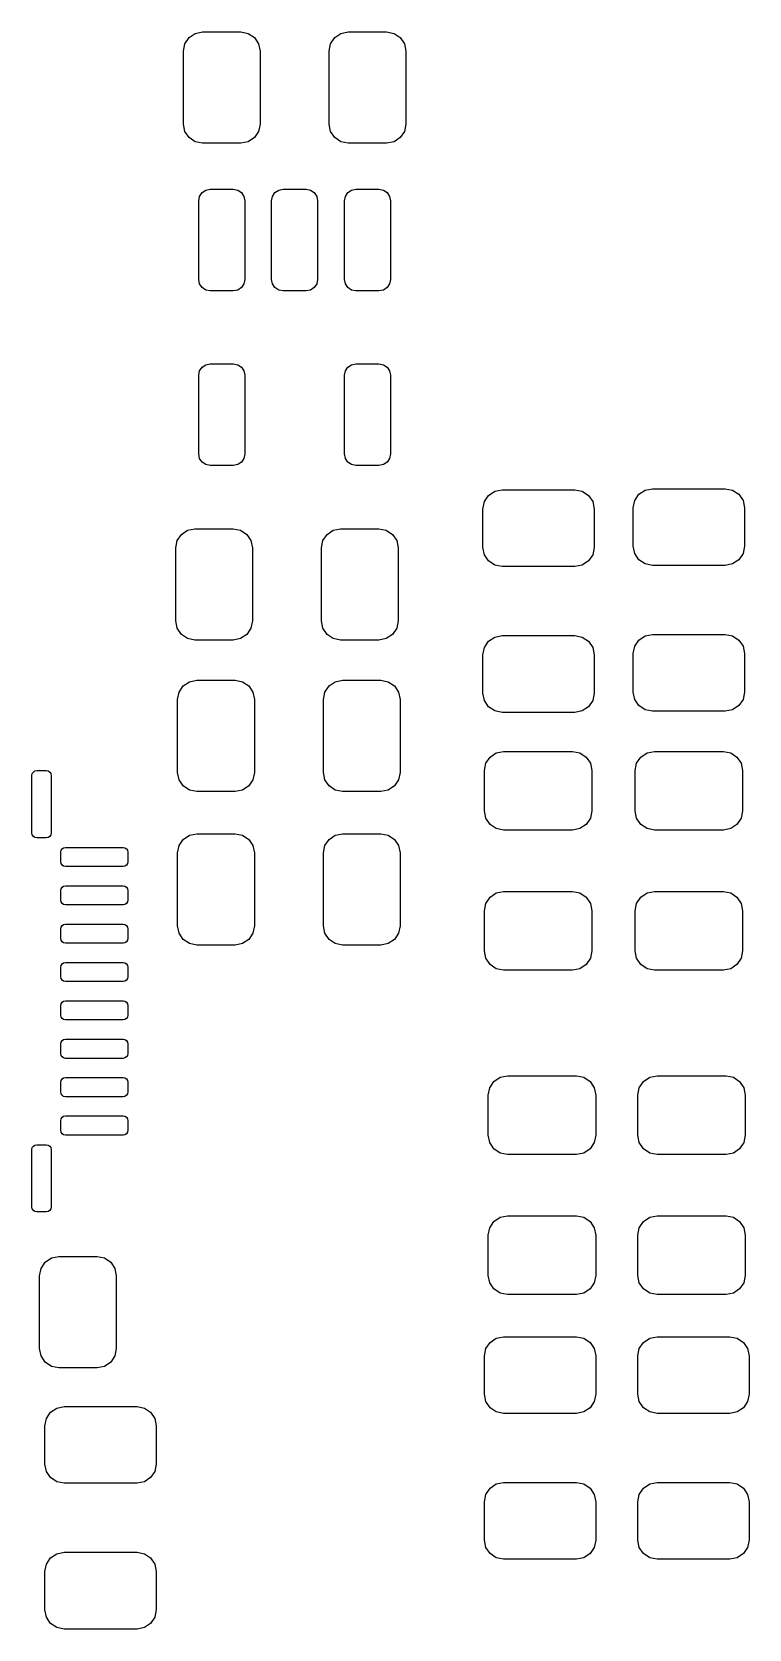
# Model space of a CAD drawing. Header units: millimetres. Extents: x 54.6 to 105.2, y -100.1 to -59.4.
# Drawn here: x 95.88 to 105.22, y -100.09 to -79.27 of the extents above; entities that cross this region are included whole.
import ezdxf

# ---------------------------------------------------------------- set-up
doc = ezdxf.new("R2010")
doc.units = ezdxf.units.MM
doc.layers.add('BLACK', color=250, linetype='CONTINUOUS')

msp = doc.modelspace()

# ---------------------------------------------------------------- linework, layer by layer
at = {"layer": 'BLACK', "linetype": 'CONTINUOUS'}
for p, q in [((97.923223, -79.348223), (98.004329, -79.29403)), ((98.004329, -79.29403), (98.1, -79.275)), ((98.1, -79.275), (98.6, -79.275)), ((98.6, -79.275), (98.695671, -79.29403)), ((98.695671, -79.29403), (98.776777, -79.348223)), ((99.823223, -79.348223), (99.904329, -79.29403)), ((99.904329, -79.29403), (100, -79.275)), ((100, -79.275), (100.5, -79.275)), ((100.5, -79.275), (100.595671, -79.29403)), ((100.595671, -79.29403), (100.676777, -79.348223)), ((97.85, -79.525), (97.86903, -79.429329)), ((97.86903, -79.429329), (97.923223, -79.348223)), ((98.776777, -79.348223), (98.83097, -79.429329)), ((98.83097, -79.429329), (98.85, -79.525)), ((99.75, -79.525), (99.76903, -79.429329)), ((99.76903, -79.429329), (99.823223, -79.348223)), ((100.676777, -79.348223), (100.73097, -79.429329)), ((100.73097, -79.429329), (100.75, -79.525)), ((97.85, -80.475), (97.85, -79.525)), ((98.85, -79.525), (98.85, -80.475)), ((99.75, -80.475), (99.75, -79.525)), ((100.75, -79.525), (100.75, -80.475)), ((97.86903, -80.570671), (97.85, -80.475)), ((98.85, -80.475), (98.83097, -80.570671)), ((99.76903, -80.570671), (99.75, -80.475)), ((100.75, -80.475), (100.73097, -80.570671)), ((97.923223, -80.651777), (97.86903, -80.570671)), ((98.004329, -80.70597), (97.923223, -80.651777)), ((98.1, -80.725), (98.004329, -80.70597)), ((98.6, -80.725), (98.1, -80.725)), ((98.695671, -80.70597), (98.6, -80.725)), ((98.776777, -80.651777), (98.695671, -80.70597)), ((98.83097, -80.570671), (98.776777, -80.651777)), ((99.823223, -80.651777), (99.76903, -80.570671)), ((99.904329, -80.70597), (99.823223, -80.651777)), ((100, -80.725), (99.904329, -80.70597)), ((100.5, -80.725), (100, -80.725)), ((100.595671, -80.70597), (100.5, -80.725)), ((100.676777, -80.651777), (100.595671, -80.70597)), ((100.73097, -80.570671), (100.676777, -80.651777)), ((98.061418, -81.417597), (98.093934, -81.368934)), ((98.093934, -81.368934), (98.142597, -81.336418)), ((98.142597, -81.336418), (98.2, -81.325)), ((98.2, -81.325), (98.5, -81.325)), ((98.5, -81.325), (98.557403, -81.336418)), ((98.557403, -81.336418), (98.606066, -81.368934)), ((98.606066, -81.368934), (98.638582, -81.417597)), ((99.011418, -81.417597), (99.043934, -81.368934)), ((99.043934, -81.368934), (99.092597, -81.336418)), ((99.092597, -81.336418), (99.15, -81.325)), ((99.15, -81.325), (99.45, -81.325)), ((99.45, -81.325), (99.507403, -81.336418)), ((99.507403, -81.336418), (99.556066, -81.368934)), ((99.556066, -81.368934), (99.588582, -81.417597)), ((99.961418, -81.417597), (99.993934, -81.368934)), ((99.993934, -81.368934), (100.042597, -81.336418)), ((100.042597, -81.336418), (100.1, -81.325)), ((100.1, -81.325), (100.4, -81.325)), ((100.4, -81.325), (100.457403, -81.336418)), ((100.457403, -81.336418), (100.506066, -81.368934)), ((100.506066, -81.368934), (100.538582, -81.417597)), ((98.05, -81.475), (98.061418, -81.417597)), ((98.05, -82.5), (98.05, -81.475)), ((98.638582, -81.417597), (98.65, -81.475)), ((98.65, -81.475), (98.65, -82.5)), ((99, -81.475), (99.011418, -81.417597)), ((99, -82.5), (99, -81.475)), ((99.588582, -81.417597), (99.6, -81.475)), ((99.6, -81.475), (99.6, -82.5)), ((99.95, -81.475), (99.961418, -81.417597)), ((99.95, -82.5), (99.95, -81.475)), ((100.538582, -81.417597), (100.55, -81.475)), ((100.55, -81.475), (100.55, -82.5)), ((98.061418, -82.557403), (98.05, -82.5)), ((98.093934, -82.606066), (98.061418, -82.557403)), ((98.142597, -82.638582), (98.093934, -82.606066)), ((98.606066, -82.606066), (98.557403, -82.638582)), ((98.638582, -82.557403), (98.606066, -82.606066)), ((98.65, -82.5), (98.638582, -82.557403)), ((99.011418, -82.557403), (99, -82.5)), ((99.043934, -82.606066), (99.011418, -82.557403)), ((99.092597, -82.638582), (99.043934, -82.606066)), ((99.556066, -82.606066), (99.507403, -82.638582)), ((99.588582, -82.557403), (99.556066, -82.606066)), ((99.6, -82.5), (99.588582, -82.557403)), ((99.961418, -82.557403), (99.95, -82.5)), ((99.993934, -82.606066), (99.961418, -82.557403)), ((100.042597, -82.638582), (99.993934, -82.606066)), ((100.506066, -82.606066), (100.457403, -82.638582)), ((100.538582, -82.557403), (100.506066, -82.606066)), ((100.55, -82.5), (100.538582, -82.557403)), ((98.2, -82.65), (98.142597, -82.638582)), ((98.5, -82.65), (98.2, -82.65)), ((98.557403, -82.638582), (98.5, -82.65)), ((99.15, -82.65), (99.092597, -82.638582)), ((99.45, -82.65), (99.15, -82.65)), ((99.507403, -82.638582), (99.45, -82.65)), ((100.1, -82.65), (100.042597, -82.638582)), ((100.4, -82.65), (100.1, -82.65)), ((100.457403, -82.638582), (100.4, -82.65)), ((98.061418, -83.692597), (98.093934, -83.643934)), ((98.093934, -83.643934), (98.142597, -83.611418)), ((98.142597, -83.611418), (98.2, -83.6)), ((98.2, -83.6), (98.5, -83.6)), ((98.5, -83.6), (98.557403, -83.611418)), ((98.557403, -83.611418), (98.606066, -83.643934)), ((98.606066, -83.643934), (98.638582, -83.692597)), ((99.961418, -83.692597), (99.993934, -83.643934)), ((99.993934, -83.643934), (100.042597, -83.611418)), ((100.042597, -83.611418), (100.1, -83.6)), ((100.1, -83.6), (100.4, -83.6)), ((100.4, -83.6), (100.457403, -83.611418)), ((100.457403, -83.611418), (100.506066, -83.643934)), ((100.506066, -83.643934), (100.538582, -83.692597)), ((98.05, -83.75), (98.061418, -83.692597)), ((98.05, -84.775), (98.05, -83.75)), ((98.638582, -83.692597), (98.65, -83.75)), ((98.65, -83.75), (98.65, -84.775)), ((99.95, -83.75), (99.961418, -83.692597)), ((99.95, -84.775), (99.95, -83.75)), ((100.538582, -83.692597), (100.55, -83.75)), ((100.55, -83.75), (100.55, -84.775)), ((98.061418, -84.832403), (98.05, -84.775)), ((98.093934, -84.881066), (98.061418, -84.832403)), ((98.142597, -84.913582), (98.093934, -84.881066)), ((98.2, -84.925), (98.142597, -84.913582)), ((98.5, -84.925), (98.2, -84.925)), ((98.557403, -84.913582), (98.5, -84.925)), ((98.606066, -84.881066), (98.557403, -84.913582)), ((98.638582, -84.832403), (98.606066, -84.881066)), ((98.65, -84.775), (98.638582, -84.832403)), ((99.961418, -84.832403), (99.95, -84.775)), ((99.993934, -84.881066), (99.961418, -84.832403)), ((100.042597, -84.913582), (99.993934, -84.881066)), ((100.1, -84.925), (100.042597, -84.913582)), ((100.4, -84.925), (100.1, -84.925)), ((100.457403, -84.913582), (100.4, -84.925)), ((100.506066, -84.881066), (100.457403, -84.913582)), ((100.538582, -84.832403), (100.506066, -84.881066)), ((100.55, -84.775), (100.538582, -84.832403)), ((101.77403, -85.396829), (101.828223, -85.315723)), ((101.828223, -85.315723), (101.909329, -85.26153)), ((101.909329, -85.26153), (102.005, -85.2425)), ((102.005, -85.2425), (102.955, -85.2425)), ((102.955, -85.2425), (103.050671, -85.26153)), ((103.050671, -85.26153), (103.131777, -85.315723)), ((103.131777, -85.315723), (103.18597, -85.396829)), ((103.73403, -85.381829), (103.788223, -85.300723)), ((103.788223, -85.300723), (103.869329, -85.24653)), ((103.869329, -85.24653), (103.965, -85.2275)), ((103.965, -85.2275), (104.915, -85.2275)), ((104.915, -85.2275), (105.010671, -85.24653)), ((105.010671, -85.24653), (105.091777, -85.300723)), ((105.091777, -85.300723), (105.14597, -85.381829)), ((101.755, -85.4925), (101.77403, -85.396829)), ((101.755, -85.9925), (101.755, -85.4925)), ((103.18597, -85.396829), (103.205, -85.4925)), ((103.205, -85.4925), (103.205, -85.9925)), ((103.715, -85.4775), (103.73403, -85.381829)), ((103.715, -85.9775), (103.715, -85.4775)), ((105.14597, -85.381829), (105.165, -85.4775)), ((105.165, -85.4775), (105.165, -85.9775)), ((97.904329, -85.76903), (98, -85.75)), ((98, -85.75), (98.5, -85.75)), ((98.5, -85.75), (98.595671, -85.76903)), ((99.804329, -85.76903), (99.9, -85.75)), ((99.9, -85.75), (100.4, -85.75)), ((100.4, -85.75), (100.495671, -85.76903)), ((97.75, -86), (97.76903, -85.904329)), ((97.76903, -85.904329), (97.823223, -85.823223)), ((97.823223, -85.823223), (97.904329, -85.76903)), ((98.595671, -85.76903), (98.676777, -85.823223)), ((98.676777, -85.823223), (98.73097, -85.904329)), ((98.73097, -85.904329), (98.75, -86)), ((99.65, -86), (99.66903, -85.904329)), ((99.66903, -85.904329), (99.723223, -85.823223)), ((99.723223, -85.823223), (99.804329, -85.76903)), ((100.495671, -85.76903), (100.576777, -85.823223)), ((100.576777, -85.823223), (100.63097, -85.904329)), ((100.63097, -85.904329), (100.65, -86)), ((97.75, -86.95), (97.75, -86)), ((98.75, -86), (98.75, -86.95)), ((99.65, -86.95), (99.65, -86)), ((100.65, -86), (100.65, -86.95)), ((101.77403, -86.088171), (101.755, -85.9925)), ((101.828223, -86.169277), (101.77403, -86.088171)), ((101.909329, -86.22347), (101.828223, -86.169277)), ((103.131777, -86.169277), (103.050671, -86.22347)), ((103.18597, -86.088171), (103.131777, -86.169277)), ((103.205, -85.9925), (103.18597, -86.088171)), ((103.73403, -86.073171), (103.715, -85.9775)), ((103.788223, -86.154277), (103.73403, -86.073171)), ((103.869329, -86.20847), (103.788223, -86.154277)), ((105.091777, -86.154277), (105.010671, -86.20847)), ((105.14597, -86.073171), (105.091777, -86.154277)), ((105.165, -85.9775), (105.14597, -86.073171)), ((102.005, -86.2425), (101.909329, -86.22347)), ((102.955, -86.2425), (102.005, -86.2425)), ((103.050671, -86.22347), (102.955, -86.2425)), ((103.965, -86.2275), (103.869329, -86.20847)), ((104.915, -86.2275), (103.965, -86.2275)), ((105.010671, -86.20847), (104.915, -86.2275)), ((97.76903, -87.045671), (97.75, -86.95)), ((98.75, -86.95), (98.73097, -87.045671)), ((99.66903, -87.045671), (99.65, -86.95)), ((100.65, -86.95), (100.63097, -87.045671)), ((97.823223, -87.126777), (97.76903, -87.045671)), ((97.904329, -87.18097), (97.823223, -87.126777)), ((98, -87.2), (97.904329, -87.18097)), ((98.5, -87.2), (98, -87.2)), ((98.595671, -87.18097), (98.5, -87.2)), ((98.676777, -87.126777), (98.595671, -87.18097)), ((98.73097, -87.045671), (98.676777, -87.126777)), ((99.723223, -87.126777), (99.66903, -87.045671)), ((99.804329, -87.18097), (99.723223, -87.126777)), ((99.9, -87.2), (99.804329, -87.18097)), ((100.4, -87.2), (99.9, -87.2)), ((100.495671, -87.18097), (100.4, -87.2)), ((100.576777, -87.126777), (100.495671, -87.18097)), ((100.63097, -87.045671), (100.576777, -87.126777)), ((101.828223, -87.215723), (101.909329, -87.16153)), ((101.909329, -87.16153), (102.005, -87.1425)), ((102.005, -87.1425), (102.955, -87.1425)), ((102.955, -87.1425), (103.050671, -87.16153)), ((103.050671, -87.16153), (103.131777, -87.215723)), ((103.73403, -87.281829), (103.788223, -87.200723)), ((103.788223, -87.200723), (103.869329, -87.14653)), ((103.869329, -87.14653), (103.965, -87.1275)), ((103.965, -87.1275), (104.915, -87.1275)), ((104.915, -87.1275), (105.010671, -87.14653)), ((105.010671, -87.14653), (105.091777, -87.200723)), ((105.091777, -87.200723), (105.14597, -87.281829)), ((101.755, -87.3925), (101.77403, -87.296829)), ((101.755, -87.8925), (101.755, -87.3925)), ((101.77403, -87.296829), (101.828223, -87.215723)), ((103.131777, -87.215723), (103.18597, -87.296829)), ((103.18597, -87.296829), (103.205, -87.3925)), ((103.205, -87.3925), (103.205, -87.8925)), ((103.715, -87.3775), (103.73403, -87.281829)), ((103.715, -87.8775), (103.715, -87.3775)), ((105.14597, -87.281829), (105.165, -87.3775)), ((105.165, -87.3775), (105.165, -87.8775)), ((97.79403, -87.879329), (97.848223, -87.798223)), ((97.848223, -87.798223), (97.929329, -87.74403)), ((97.929329, -87.74403), (98.025, -87.725)), ((98.025, -87.725), (98.525, -87.725)), ((98.525, -87.725), (98.620671, -87.74403)), ((98.620671, -87.74403), (98.701777, -87.798223)), ((98.701777, -87.798223), (98.75597, -87.879329)), ((99.69403, -87.879329), (99.748223, -87.798223)), ((99.748223, -87.798223), (99.829329, -87.74403)), ((99.829329, -87.74403), (99.925, -87.725)), ((99.925, -87.725), (100.425, -87.725)), ((100.425, -87.725), (100.520671, -87.74403)), ((100.520671, -87.74403), (100.601777, -87.798223)), ((100.601777, -87.798223), (100.65597, -87.879329)), ((97.775, -87.975), (97.79403, -87.879329)), ((97.775, -88.925), (97.775, -87.975)), ((98.75597, -87.879329), (98.775, -87.975)), ((98.775, -87.975), (98.775, -88.925)), ((99.675, -87.975), (99.69403, -87.879329)), ((99.675, -88.925), (99.675, -87.975)), ((100.65597, -87.879329), (100.675, -87.975)), ((100.675, -87.975), (100.675, -88.925)), ((101.77403, -87.988171), (101.755, -87.8925)), ((101.828223, -88.069277), (101.77403, -87.988171)), ((103.18597, -87.988171), (103.131777, -88.069277)), ((103.205, -87.8925), (103.18597, -87.988171)), ((103.73403, -87.973171), (103.715, -87.8775)), ((103.788223, -88.054277), (103.73403, -87.973171)), ((105.14597, -87.973171), (105.091777, -88.054277)), ((105.165, -87.8775), (105.14597, -87.973171)), ((101.909329, -88.12347), (101.828223, -88.069277)), ((102.005, -88.1425), (101.909329, -88.12347)), ((102.955, -88.1425), (102.005, -88.1425)), ((103.050671, -88.12347), (102.955, -88.1425)), ((103.131777, -88.069277), (103.050671, -88.12347)), ((103.869329, -88.10847), (103.788223, -88.054277)), ((103.965, -88.1275), (103.869329, -88.10847)), ((104.915, -88.1275), (103.965, -88.1275)), ((105.010671, -88.10847), (104.915, -88.1275)), ((105.091777, -88.054277), (105.010671, -88.10847)), ((101.848223, -88.725723), (101.929329, -88.67153)), ((101.929329, -88.67153), (102.025, -88.6525)), ((102.025, -88.6525), (102.925, -88.6525)), ((102.925, -88.6525), (103.020671, -88.67153)), ((103.020671, -88.67153), (103.101777, -88.725723)), ((103.813223, -88.725723), (103.894329, -88.67153)), ((103.894329, -88.67153), (103.99, -88.6525)), ((103.99, -88.6525), (104.89, -88.6525)), ((104.89, -88.6525), (104.985671, -88.67153)), ((104.985671, -88.67153), (105.066777, -88.725723)), ((101.775, -88.9025), (101.79403, -88.806829)), ((101.79403, -88.806829), (101.848223, -88.725723)), ((103.101777, -88.725723), (103.15597, -88.806829)), ((103.15597, -88.806829), (103.175, -88.9025)), ((103.74, -88.9025), (103.75903, -88.806829)), ((103.75903, -88.806829), (103.813223, -88.725723)), ((105.066777, -88.725723), (105.12097, -88.806829)), ((105.12097, -88.806829), (105.14, -88.9025)), ((95.875, -88.9645), (95.879758, -88.940582)), ((95.875, -89.7145), (95.875, -88.9645)), ((95.879758, -88.940582), (95.893306, -88.920306)), ((95.893306, -88.920306), (95.913582, -88.906758)), ((95.913582, -88.906758), (95.9375, -88.902)), ((95.9375, -88.902), (96.0625, -88.902)), ((96.0625, -88.902), (96.086418, -88.906758)), ((96.086418, -88.906758), (96.106694, -88.920306)), ((96.106694, -88.920306), (96.120242, -88.940582)), ((96.120242, -88.940582), (96.125, -88.9645)), ((96.125, -88.9645), (96.125, -89.7145)), ((97.79403, -89.020671), (97.775, -88.925)), ((97.848223, -89.101777), (97.79403, -89.020671)), ((98.75597, -89.020671), (98.701777, -89.101777)), ((98.775, -88.925), (98.75597, -89.020671)), ((99.69403, -89.020671), (99.675, -88.925)), ((99.748223, -89.101777), (99.69403, -89.020671)), ((100.65597, -89.020671), (100.601777, -89.101777)), ((100.675, -88.925), (100.65597, -89.020671)), ((101.775, -89.4275), (101.775, -88.9025)), ((103.175, -88.9025), (103.175, -89.4275)), ((103.74, -89.4275), (103.74, -88.9025)), ((105.14, -88.9025), (105.14, -89.4275)), ((97.929329, -89.15597), (97.848223, -89.101777)), ((98.025, -89.175), (97.929329, -89.15597)), ((98.525, -89.175), (98.025, -89.175)), ((98.620671, -89.15597), (98.525, -89.175)), ((98.701777, -89.101777), (98.620671, -89.15597)), ((99.829329, -89.15597), (99.748223, -89.101777)), ((99.925, -89.175), (99.829329, -89.15597)), ((100.425, -89.175), (99.925, -89.175)), ((100.520671, -89.15597), (100.425, -89.175)), ((100.601777, -89.101777), (100.520671, -89.15597)), ((101.79403, -89.523171), (101.775, -89.4275)), ((103.175, -89.4275), (103.15597, -89.523171)), ((103.75903, -89.523171), (103.74, -89.4275)), ((105.14, -89.4275), (105.12097, -89.523171)), ((101.848223, -89.604277), (101.79403, -89.523171)), ((101.929329, -89.65847), (101.848223, -89.604277)), ((102.025, -89.6775), (101.929329, -89.65847)), ((102.925, -89.6775), (102.025, -89.6775)), ((103.020671, -89.65847), (102.925, -89.6775)), ((103.101777, -89.604277), (103.020671, -89.65847)), ((103.15597, -89.523171), (103.101777, -89.604277)), ((103.813223, -89.604277), (103.75903, -89.523171)), ((103.894329, -89.65847), (103.813223, -89.604277)), ((103.99, -89.6775), (103.894329, -89.65847)), ((104.89, -89.6775), (103.99, -89.6775)), ((104.985671, -89.65847), (104.89, -89.6775)), ((105.066777, -89.604277), (104.985671, -89.65847)), ((105.12097, -89.523171), (105.066777, -89.604277)), ((95.879758, -89.738418), (95.875, -89.7145)), ((95.893306, -89.758694), (95.879758, -89.738418)), ((95.913582, -89.772242), (95.893306, -89.758694)), ((95.9375, -89.777), (95.913582, -89.772242)), ((96.0625, -89.777), (95.9375, -89.777)), ((96.086418, -89.772242), (96.0625, -89.777)), ((96.106694, -89.758694), (96.086418, -89.772242)), ((96.120242, -89.738418), (96.106694, -89.758694)), ((96.125, -89.7145), (96.120242, -89.738418)), ((96.254758, -89.940582), (96.268306, -89.920306)), ((96.268306, -89.920306), (96.288582, -89.906758)), ((96.288582, -89.906758), (96.3125, -89.902)), ((96.3125, -89.902), (97.0625, -89.902)), ((97.0625, -89.902), (97.086418, -89.906758)), ((97.086418, -89.906758), (97.106694, -89.920306)), ((97.106694, -89.920306), (97.120242, -89.940582)), ((97.775, -89.975), (97.79403, -89.879329)), ((97.79403, -89.879329), (97.848223, -89.798223)), ((97.848223, -89.798223), (97.929329, -89.74403)), ((97.929329, -89.74403), (98.025, -89.725)), ((98.025, -89.725), (98.525, -89.725)), ((98.525, -89.725), (98.620671, -89.74403)), ((98.620671, -89.74403), (98.701777, -89.798223)), ((98.701777, -89.798223), (98.75597, -89.879329)), ((98.75597, -89.879329), (98.775, -89.975)), ((99.675, -89.975), (99.69403, -89.879329)), ((99.69403, -89.879329), (99.748223, -89.798223)), ((99.748223, -89.798223), (99.829329, -89.74403)), ((99.829329, -89.74403), (99.925, -89.725)), ((99.925, -89.725), (100.425, -89.725)), ((100.425, -89.725), (100.520671, -89.74403)), ((100.520671, -89.74403), (100.601777, -89.798223)), ((100.601777, -89.798223), (100.65597, -89.879329)), ((100.65597, -89.879329), (100.675, -89.975)), ((96.25, -89.9645), (96.254758, -89.940582)), ((96.25, -90.0895), (96.25, -89.9645)), ((96.254758, -90.113418), (96.25, -90.0895)), ((96.268306, -90.133694), (96.254758, -90.113418)), ((97.120242, -90.113418), (97.106694, -90.133694)), ((97.120242, -89.940582), (97.125, -89.9645)), ((97.125, -90.0895), (97.120242, -90.113418)), ((97.125, -89.9645), (97.125, -90.0895)), ((97.775, -90.925), (97.775, -89.975)), ((98.775, -89.975), (98.775, -90.925)), ((99.675, -90.925), (99.675, -89.975)), ((100.675, -89.975), (100.675, -90.925)), ((96.288582, -90.147242), (96.268306, -90.133694)), ((96.3125, -90.152), (96.288582, -90.147242)), ((97.0625, -90.152), (96.3125, -90.152)), ((97.086418, -90.147242), (97.0625, -90.152)), ((97.106694, -90.133694), (97.086418, -90.147242)), ((96.25, -90.4645), (96.254758, -90.440582)), ((96.25, -90.5895), (96.25, -90.4645)), ((96.254758, -90.440582), (96.268306, -90.420306)), ((96.268306, -90.420306), (96.288582, -90.406758)), ((96.288582, -90.406758), (96.3125, -90.402)), ((96.3125, -90.402), (97.0625, -90.402)), ((97.0625, -90.402), (97.086418, -90.406758)), ((97.086418, -90.406758), (97.106694, -90.420306)), ((97.106694, -90.420306), (97.120242, -90.440582)), ((97.120242, -90.440582), (97.125, -90.4645)), ((97.125, -90.4645), (97.125, -90.5895)), ((101.848223, -90.550723), (101.929329, -90.49653)), ((101.929329, -90.49653), (102.025, -90.4775)), ((102.025, -90.4775), (102.925, -90.4775)), ((102.925, -90.4775), (103.020671, -90.49653)), ((103.020671, -90.49653), (103.101777, -90.550723)), ((103.813223, -90.550723), (103.894329, -90.49653)), ((103.894329, -90.49653), (103.99, -90.4775)), ((103.99, -90.4775), (104.89, -90.4775)), ((104.89, -90.4775), (104.985671, -90.49653)), ((104.985671, -90.49653), (105.066777, -90.550723)), ((96.254758, -90.613418), (96.25, -90.5895)), ((96.268306, -90.633694), (96.254758, -90.613418)), ((96.288582, -90.647242), (96.268306, -90.633694)), ((96.3125, -90.652), (96.288582, -90.647242)), ((97.0625, -90.652), (96.3125, -90.652)), ((97.086418, -90.647242), (97.0625, -90.652)), ((97.106694, -90.633694), (97.086418, -90.647242)), ((97.120242, -90.613418), (97.106694, -90.633694)), ((97.125, -90.5895), (97.120242, -90.613418)), ((101.775, -90.7275), (101.79403, -90.631829)), ((101.775, -91.2525), (101.775, -90.7275)), ((101.79403, -90.631829), (101.848223, -90.550723)), ((103.101777, -90.550723), (103.15597, -90.631829)), ((103.15597, -90.631829), (103.175, -90.7275)), ((103.175, -90.7275), (103.175, -91.2525)), ((103.74, -90.7275), (103.75903, -90.631829)), ((103.74, -91.2525), (103.74, -90.7275)), ((103.75903, -90.631829), (103.813223, -90.550723)), ((105.066777, -90.550723), (105.12097, -90.631829)), ((105.12097, -90.631829), (105.14, -90.7275)), ((105.14, -90.7275), (105.14, -91.2525)), ((96.25, -90.9645), (96.254758, -90.940582)), ((96.254758, -90.940582), (96.268306, -90.920306)), ((96.268306, -90.920306), (96.288582, -90.906758)), ((96.288582, -90.906758), (96.3125, -90.902)), ((96.3125, -90.902), (97.0625, -90.902)), ((97.0625, -90.902), (97.086418, -90.906758)), ((97.086418, -90.906758), (97.106694, -90.920306)), ((97.106694, -90.920306), (97.120242, -90.940582)), ((97.120242, -90.940582), (97.125, -90.9645)), ((97.79403, -91.020671), (97.775, -90.925)), ((98.775, -90.925), (98.75597, -91.020671)), ((99.69403, -91.020671), (99.675, -90.925)), ((100.675, -90.925), (100.65597, -91.020671)), ((96.25, -91.0895), (96.25, -90.9645)), ((96.254758, -91.113418), (96.25, -91.0895)), ((96.268306, -91.133694), (96.254758, -91.113418)), ((96.288582, -91.147242), (96.268306, -91.133694)), ((96.3125, -91.152), (96.288582, -91.147242)), ((97.0625, -91.152), (96.3125, -91.152)), ((97.086418, -91.147242), (97.0625, -91.152)), ((97.106694, -91.133694), (97.086418, -91.147242)), ((97.120242, -91.113418), (97.106694, -91.133694)), ((97.125, -91.0895), (97.120242, -91.113418)), ((97.125, -90.9645), (97.125, -91.0895)), ((97.848223, -91.101777), (97.79403, -91.020671)), ((97.929329, -91.15597), (97.848223, -91.101777)), ((98.025, -91.175), (97.929329, -91.15597)), ((98.620671, -91.15597), (98.525, -91.175)), ((98.701777, -91.101777), (98.620671, -91.15597)), ((98.75597, -91.020671), (98.701777, -91.101777)), ((99.748223, -91.101777), (99.69403, -91.020671)), ((99.829329, -91.15597), (99.748223, -91.101777)), ((99.925, -91.175), (99.829329, -91.15597)), ((100.520671, -91.15597), (100.425, -91.175)), ((100.601777, -91.101777), (100.520671, -91.15597)), ((100.65597, -91.020671), (100.601777, -91.101777)), ((98.525, -91.175), (98.025, -91.175)), ((100.425, -91.175), (99.925, -91.175)), ((101.79403, -91.348171), (101.775, -91.2525)), ((101.848223, -91.429277), (101.79403, -91.348171)), ((103.15597, -91.348171), (103.101777, -91.429277)), ((103.175, -91.2525), (103.15597, -91.348171)), ((103.75903, -91.348171), (103.74, -91.2525)), ((103.813223, -91.429277), (103.75903, -91.348171)), ((105.12097, -91.348171), (105.066777, -91.429277)), ((105.14, -91.2525), (105.12097, -91.348171)), ((96.25, -91.4645), (96.254758, -91.440582)), ((96.25, -91.5895), (96.25, -91.4645)), ((96.254758, -91.440582), (96.268306, -91.420306)), ((96.268306, -91.420306), (96.288582, -91.406758)), ((96.288582, -91.406758), (96.3125, -91.402)), ((96.3125, -91.402), (97.0625, -91.402)), ((97.0625, -91.402), (97.086418, -91.406758)), ((97.086418, -91.406758), (97.106694, -91.420306)), ((97.106694, -91.420306), (97.120242, -91.440582)), ((97.120242, -91.440582), (97.125, -91.4645)), ((97.125, -91.4645), (97.125, -91.5895)), ((101.929329, -91.48347), (101.848223, -91.429277)), ((102.025, -91.5025), (101.929329, -91.48347)), ((102.925, -91.5025), (102.025, -91.5025)), ((103.020671, -91.48347), (102.925, -91.5025)), ((103.101777, -91.429277), (103.020671, -91.48347)), ((103.894329, -91.48347), (103.813223, -91.429277)), ((103.99, -91.5025), (103.894329, -91.48347)), ((104.89, -91.5025), (103.99, -91.5025)), ((104.985671, -91.48347), (104.89, -91.5025)), ((105.066777, -91.429277), (104.985671, -91.48347)), ((96.254758, -91.613418), (96.25, -91.5895)), ((96.268306, -91.633694), (96.254758, -91.613418)), ((96.288582, -91.647242), (96.268306, -91.633694)), ((96.3125, -91.652), (96.288582, -91.647242)), ((97.0625, -91.652), (96.3125, -91.652)), ((97.086418, -91.647242), (97.0625, -91.652)), ((97.106694, -91.633694), (97.086418, -91.647242)), ((97.120242, -91.613418), (97.106694, -91.633694)), ((97.125, -91.5895), (97.120242, -91.613418)), ((96.25, -91.9645), (96.254758, -91.940582)), ((96.25, -92.0895), (96.25, -91.9645)), ((96.254758, -91.940582), (96.268306, -91.920306)), ((96.268306, -91.920306), (96.288582, -91.906758)), ((96.288582, -91.906758), (96.3125, -91.902)), ((96.3125, -91.902), (97.0625, -91.902)), ((97.0625, -91.902), (97.086418, -91.906758)), ((97.086418, -91.906758), (97.106694, -91.920306)), ((97.106694, -91.920306), (97.120242, -91.940582)), ((97.120242, -91.940582), (97.125, -91.9645)), ((97.125, -91.9645), (97.125, -92.0895)), ((96.254758, -92.113418), (96.25, -92.0895)), ((96.268306, -92.133694), (96.254758, -92.113418)), ((96.288582, -92.147242), (96.268306, -92.133694)), ((96.3125, -92.152), (96.288582, -92.147242)), ((97.0625, -92.152), (96.3125, -92.152)), ((97.086418, -92.147242), (97.0625, -92.152)), ((97.106694, -92.133694), (97.086418, -92.147242)), ((97.120242, -92.113418), (97.106694, -92.133694)), ((97.125, -92.0895), (97.120242, -92.113418)), ((96.268306, -92.420306), (96.288582, -92.406758)), ((96.288582, -92.406758), (96.3125, -92.402)), ((96.3125, -92.402), (97.0625, -92.402)), ((97.0625, -92.402), (97.086418, -92.406758)), ((97.086418, -92.406758), (97.106694, -92.420306)), ((96.25, -92.4645), (96.254758, -92.440582)), ((96.25, -92.5895), (96.25, -92.4645)), ((96.254758, -92.613418), (96.25, -92.5895)), ((96.254758, -92.440582), (96.268306, -92.420306)), ((96.268306, -92.633694), (96.254758, -92.613418)), ((97.106694, -92.420306), (97.120242, -92.440582)), ((97.120242, -92.613418), (97.106694, -92.633694)), ((97.120242, -92.440582), (97.125, -92.4645)), ((97.125, -92.5895), (97.120242, -92.613418)), ((97.125, -92.4645), (97.125, -92.5895)), ((96.288582, -92.647242), (96.268306, -92.633694)), ((96.3125, -92.652), (96.288582, -92.647242)), ((97.0625, -92.652), (96.3125, -92.652)), ((97.086418, -92.647242), (97.0625, -92.652)), ((97.106694, -92.633694), (97.086418, -92.647242)), ((96.25, -92.9645), (96.254758, -92.940582)), ((96.25, -93.0895), (96.25, -92.9645)), ((96.254758, -92.940582), (96.268306, -92.920306)), ((96.268306, -92.920306), (96.288582, -92.906758)), ((96.288582, -92.906758), (96.3125, -92.902)), ((96.3125, -92.902), (97.0625, -92.902)), ((97.0625, -92.902), (97.086418, -92.906758)), ((97.086418, -92.906758), (97.106694, -92.920306)), ((97.106694, -92.920306), (97.120242, -92.940582)), ((97.120242, -92.940582), (97.125, -92.9645)), ((97.125, -92.9645), (97.125, -93.0895)), ((101.825, -93.13), (101.84403, -93.034329)), ((101.84403, -93.034329), (101.898223, -92.953223)), ((101.898223, -92.953223), (101.979329, -92.89903)), ((101.979329, -92.89903), (102.075, -92.88)), ((102.075, -92.88), (102.975, -92.88)), ((102.975, -92.88), (103.070671, -92.89903)), ((103.070671, -92.89903), (103.151777, -92.953223)), ((103.151777, -92.953223), (103.20597, -93.034329)), ((103.20597, -93.034329), (103.225, -93.13)), ((103.775, -93.13), (103.79403, -93.034329)), ((103.79403, -93.034329), (103.848223, -92.953223)), ((103.848223, -92.953223), (103.929329, -92.89903)), ((103.929329, -92.89903), (104.025, -92.88)), ((104.025, -92.88), (104.925, -92.88)), ((104.925, -92.88), (105.020671, -92.89903)), ((105.020671, -92.89903), (105.101777, -92.953223)), ((105.101777, -92.953223), (105.15597, -93.034329)), ((105.15597, -93.034329), (105.175, -93.13)), ((96.254758, -93.113418), (96.25, -93.0895)), ((96.268306, -93.133694), (96.254758, -93.113418)), ((96.288582, -93.147242), (96.268306, -93.133694)), ((96.3125, -93.152), (96.288582, -93.147242)), ((97.0625, -93.152), (96.3125, -93.152)), ((97.086418, -93.147242), (97.0625, -93.152)), ((97.106694, -93.133694), (97.086418, -93.147242)), ((97.120242, -93.113418), (97.106694, -93.133694)), ((97.125, -93.0895), (97.120242, -93.113418)), ((101.825, -93.655), (101.825, -93.13)), ((103.225, -93.13), (103.225, -93.655)), ((103.775, -93.655), (103.775, -93.13)), ((105.175, -93.13), (105.175, -93.655)), ((96.25, -93.4645), (96.254758, -93.440582)), ((96.254758, -93.440582), (96.268306, -93.420306)), ((96.268306, -93.420306), (96.288582, -93.406758)), ((96.288582, -93.406758), (96.3125, -93.402)), ((96.3125, -93.402), (97.0625, -93.402)), ((97.0625, -93.402), (97.086418, -93.406758)), ((97.086418, -93.406758), (97.106694, -93.420306)), ((97.106694, -93.420306), (97.120242, -93.440582)), ((97.120242, -93.440582), (97.125, -93.4645)), ((96.25, -93.5895), (96.25, -93.4645)), ((96.254758, -93.613418), (96.25, -93.5895)), ((96.268306, -93.633694), (96.254758, -93.613418)), ((96.288582, -93.647242), (96.268306, -93.633694)), ((96.3125, -93.652), (96.288582, -93.647242)), ((97.0625, -93.652), (96.3125, -93.652)), ((97.086418, -93.647242), (97.0625, -93.652)), ((97.106694, -93.633694), (97.086418, -93.647242)), ((97.120242, -93.613418), (97.106694, -93.633694)), ((97.125, -93.5895), (97.120242, -93.613418)), ((97.125, -93.4645), (97.125, -93.5895)), ((101.84403, -93.750671), (101.825, -93.655)), ((103.225, -93.655), (103.20597, -93.750671)), ((103.79403, -93.750671), (103.775, -93.655)), ((105.175, -93.655), (105.15597, -93.750671)), ((95.875, -93.8395), (95.879758, -93.815582)), ((95.875, -94.5895), (95.875, -93.8395)), ((95.879758, -93.815582), (95.893306, -93.795306)), ((95.893306, -93.795306), (95.913582, -93.781758)), ((95.913582, -93.781758), (95.9375, -93.777)), ((95.9375, -93.777), (96.0625, -93.777)), ((96.0625, -93.777), (96.086418, -93.781758)), ((96.086418, -93.781758), (96.106694, -93.795306)), ((96.106694, -93.795306), (96.120242, -93.815582)), ((96.120242, -93.815582), (96.125, -93.8395)), ((96.125, -93.8395), (96.125, -94.5895)), ((101.898223, -93.831777), (101.84403, -93.750671)), ((101.979329, -93.88597), (101.898223, -93.831777)), ((103.151777, -93.831777), (103.070671, -93.88597)), ((103.20597, -93.750671), (103.151777, -93.831777)), ((103.848223, -93.831777), (103.79403, -93.750671)), ((103.929329, -93.88597), (103.848223, -93.831777)), ((105.101777, -93.831777), (105.020671, -93.88597)), ((105.15597, -93.750671), (105.101777, -93.831777)), ((102.075, -93.905), (101.979329, -93.88597)), ((102.975, -93.905), (102.075, -93.905)), ((103.070671, -93.88597), (102.975, -93.905)), ((104.025, -93.905), (103.929329, -93.88597)), ((104.925, -93.905), (104.025, -93.905)), ((105.020671, -93.88597), (104.925, -93.905)), ((95.879758, -94.613418), (95.875, -94.5895)), ((95.893306, -94.633694), (95.879758, -94.613418)), ((95.913582, -94.647242), (95.893306, -94.633694)), ((95.9375, -94.652), (95.913582, -94.647242)), ((96.0625, -94.652), (95.9375, -94.652)), ((96.086418, -94.647242), (96.0625, -94.652)), ((96.106694, -94.633694), (96.086418, -94.647242)), ((96.120242, -94.613418), (96.106694, -94.633694)), ((96.125, -94.5895), (96.120242, -94.613418)), ((101.979329, -94.72403), (102.075, -94.705)), ((102.075, -94.705), (102.975, -94.705)), ((102.975, -94.705), (103.070671, -94.72403)), ((103.929329, -94.72403), (104.025, -94.705)), ((104.025, -94.705), (104.925, -94.705)), ((104.925, -94.705), (105.020671, -94.72403)), ((101.825, -94.955), (101.84403, -94.859329)), ((101.84403, -94.859329), (101.898223, -94.778223)), ((101.898223, -94.778223), (101.979329, -94.72403)), ((103.070671, -94.72403), (103.151777, -94.778223)), ((103.151777, -94.778223), (103.20597, -94.859329)), ((103.20597, -94.859329), (103.225, -94.955)), ((103.775, -94.955), (103.79403, -94.859329)), ((103.79403, -94.859329), (103.848223, -94.778223)), ((103.848223, -94.778223), (103.929329, -94.72403)), ((105.020671, -94.72403), (105.101777, -94.778223)), ((105.101777, -94.778223), (105.15597, -94.859329)), ((105.15597, -94.859329), (105.175, -94.955)), ((101.825, -95.48), (101.825, -94.955)), ((103.225, -94.955), (103.225, -95.48)), ((103.775, -95.48), (103.775, -94.955)), ((105.175, -94.955), (105.175, -95.48)), ((95.99403, -95.389329), (96.048223, -95.308223)), ((96.048223, -95.308223), (96.129329, -95.25403)), ((96.129329, -95.25403), (96.225, -95.235)), ((96.225, -95.235), (96.725, -95.235)), ((96.725, -95.235), (96.820671, -95.25403)), ((96.820671, -95.25403), (96.901777, -95.308223)), ((96.901777, -95.308223), (96.95597, -95.389329)), ((95.975, -95.485), (95.99403, -95.389329)), ((95.975, -96.435), (95.975, -95.485)), ((96.95597, -95.389329), (96.975, -95.485)), ((96.975, -95.485), (96.975, -96.435)), ((101.84403, -95.575671), (101.825, -95.48)), ((103.225, -95.48), (103.20597, -95.575671)), ((103.79403, -95.575671), (103.775, -95.48)), ((105.175, -95.48), (105.15597, -95.575671)), ((101.898223, -95.656777), (101.84403, -95.575671)), ((101.979329, -95.71097), (101.898223, -95.656777)), ((102.075, -95.73), (101.979329, -95.71097)), ((102.975, -95.73), (102.075, -95.73)), ((103.070671, -95.71097), (102.975, -95.73)), ((103.151777, -95.656777), (103.070671, -95.71097)), ((103.20597, -95.575671), (103.151777, -95.656777)), ((103.848223, -95.656777), (103.79403, -95.575671)), ((103.929329, -95.71097), (103.848223, -95.656777)), ((104.025, -95.73), (103.929329, -95.71097)), ((104.925, -95.73), (104.025, -95.73)), ((105.020671, -95.71097), (104.925, -95.73)), ((105.101777, -95.656777), (105.020671, -95.71097)), ((105.15597, -95.575671), (105.101777, -95.656777)), ((101.79403, -96.434329), (101.848223, -96.353223)), ((101.848223, -96.353223), (101.929329, -96.29903)), ((101.929329, -96.29903), (102.025, -96.28)), ((102.025, -96.28), (102.975, -96.28)), ((102.975, -96.28), (103.070671, -96.29903)), ((103.070671, -96.29903), (103.151777, -96.353223)), ((103.151777, -96.353223), (103.20597, -96.434329)), ((103.79403, -96.434329), (103.848223, -96.353223)), ((103.848223, -96.353223), (103.929329, -96.29903)), ((103.929329, -96.29903), (104.025, -96.28)), ((104.025, -96.28), (104.975, -96.28)), ((104.975, -96.28), (105.070671, -96.29903)), ((105.070671, -96.29903), (105.151777, -96.353223)), ((105.151777, -96.353223), (105.20597, -96.434329)), ((95.99403, -96.530671), (95.975, -96.435)), ((96.048223, -96.611777), (95.99403, -96.530671)), ((96.95597, -96.530671), (96.901777, -96.611777)), ((96.975, -96.435), (96.95597, -96.530671)), ((101.775, -96.53), (101.79403, -96.434329)), ((101.775, -97.03), (101.775, -96.53)), ((103.20597, -96.434329), (103.225, -96.53)), ((103.225, -96.53), (103.225, -97.03)), ((103.775, -96.53), (103.79403, -96.434329)), ((103.775, -97.03), (103.775, -96.53)), ((105.20597, -96.434329), (105.225, -96.53)), ((105.225, -96.53), (105.225, -97.03)), ((96.129329, -96.66597), (96.048223, -96.611777)), ((96.225, -96.685), (96.129329, -96.66597)), ((96.725, -96.685), (96.225, -96.685)), ((96.820671, -96.66597), (96.725, -96.685)), ((96.901777, -96.611777), (96.820671, -96.66597)), ((96.199329, -97.20903), (96.295, -97.19)), ((96.295, -97.19), (97.245, -97.19)), ((97.245, -97.19), (97.340671, -97.20903)), ((101.79403, -97.125671), (101.775, -97.03)), ((101.848223, -97.206777), (101.79403, -97.125671)), ((103.20597, -97.125671), (103.151777, -97.206777)), ((103.225, -97.03), (103.20597, -97.125671)), ((103.79403, -97.125671), (103.775, -97.03)), ((103.848223, -97.206777), (103.79403, -97.125671)), ((105.20597, -97.125671), (105.151777, -97.206777)), ((105.225, -97.03), (105.20597, -97.125671)), ((96.045, -97.44), (96.06403, -97.344329)), ((96.06403, -97.344329), (96.118223, -97.263223)), ((96.118223, -97.263223), (96.199329, -97.20903)), ((97.340671, -97.20903), (97.421777, -97.263223)), ((97.421777, -97.263223), (97.47597, -97.344329)), ((97.47597, -97.344329), (97.495, -97.44)), ((101.929329, -97.26097), (101.848223, -97.206777)), ((102.025, -97.28), (101.929329, -97.26097)), ((102.975, -97.28), (102.025, -97.28)), ((103.070671, -97.26097), (102.975, -97.28)), ((103.151777, -97.206777), (103.070671, -97.26097)), ((103.929329, -97.26097), (103.848223, -97.206777)), ((104.025, -97.28), (103.929329, -97.26097)), ((104.975, -97.28), (104.025, -97.28)), ((105.070671, -97.26097), (104.975, -97.28)), ((105.151777, -97.206777), (105.070671, -97.26097)), ((96.045, -97.94), (96.045, -97.44)), ((97.495, -97.44), (97.495, -97.94)), ((96.06403, -98.035671), (96.045, -97.94)), ((96.118223, -98.116777), (96.06403, -98.035671)), ((97.47597, -98.035671), (97.421777, -98.116777)), ((97.495, -97.94), (97.47597, -98.035671)), ((96.199329, -98.17097), (96.118223, -98.116777)), ((96.295, -98.19), (96.199329, -98.17097)), ((97.245, -98.19), (96.295, -98.19)), ((97.340671, -98.17097), (97.245, -98.19)), ((97.421777, -98.116777), (97.340671, -98.17097)), ((101.848223, -98.253223), (101.929329, -98.19903)), ((101.929329, -98.19903), (102.025, -98.18)), ((102.025, -98.18), (102.975, -98.18)), ((102.975, -98.18), (103.070671, -98.19903)), ((103.070671, -98.19903), (103.151777, -98.253223)), ((103.848223, -98.253223), (103.929329, -98.19903)), ((103.929329, -98.19903), (104.025, -98.18)), ((104.025, -98.18), (104.975, -98.18)), ((104.975, -98.18), (105.070671, -98.19903)), ((105.070671, -98.19903), (105.151777, -98.253223)), ((101.775, -98.43), (101.79403, -98.334329)), ((101.775, -98.93), (101.775, -98.43)), ((101.79403, -98.334329), (101.848223, -98.253223)), ((103.151777, -98.253223), (103.20597, -98.334329)), ((103.20597, -98.334329), (103.225, -98.43)), ((103.225, -98.43), (103.225, -98.93)), ((103.775, -98.43), (103.79403, -98.334329)), ((103.775, -98.93), (103.775, -98.43)), ((103.79403, -98.334329), (103.848223, -98.253223)), ((105.151777, -98.253223), (105.20597, -98.334329)), ((105.20597, -98.334329), (105.225, -98.43)), ((105.225, -98.43), (105.225, -98.93)), ((101.79403, -99.025671), (101.775, -98.93)), ((101.848223, -99.106777), (101.79403, -99.025671)), ((103.20597, -99.025671), (103.151777, -99.106777)), ((103.225, -98.93), (103.20597, -99.025671)), ((103.79403, -99.025671), (103.775, -98.93)), ((103.848223, -99.106777), (103.79403, -99.025671)), ((105.20597, -99.025671), (105.151777, -99.106777)), ((105.225, -98.93), (105.20597, -99.025671)), ((96.045, -99.34), (96.06403, -99.244329)), ((96.06403, -99.244329), (96.118223, -99.163223)), ((96.118223, -99.163223), (96.199329, -99.10903)), ((96.199329, -99.10903), (96.295, -99.09)), ((96.295, -99.09), (97.245, -99.09)), ((97.245, -99.09), (97.340671, -99.10903)), ((97.340671, -99.10903), (97.421777, -99.163223)), ((97.421777, -99.163223), (97.47597, -99.244329)), ((97.47597, -99.244329), (97.495, -99.34)), ((101.929329, -99.16097), (101.848223, -99.106777)), ((102.025, -99.18), (101.929329, -99.16097)), ((102.975, -99.18), (102.025, -99.18)), ((103.070671, -99.16097), (102.975, -99.18)), ((103.151777, -99.106777), (103.070671, -99.16097)), ((103.929329, -99.16097), (103.848223, -99.106777)), ((104.025, -99.18), (103.929329, -99.16097)), ((104.975, -99.18), (104.025, -99.18)), ((105.070671, -99.16097), (104.975, -99.18)), ((105.151777, -99.106777), (105.070671, -99.16097)), ((96.045, -99.84), (96.045, -99.34)), ((97.495, -99.34), (97.495, -99.84)), ((96.06403, -99.935671), (96.045, -99.84)), ((97.495, -99.84), (97.47597, -99.935671)), ((96.118223, -100.016777), (96.06403, -99.935671)), ((96.199329, -100.07097), (96.118223, -100.016777)), ((96.295, -100.09), (96.199329, -100.07097)), ((97.245, -100.09), (96.295, -100.09)), ((97.340671, -100.07097), (97.245, -100.09)), ((97.421777, -100.016777), (97.340671, -100.07097)), ((97.47597, -99.935671), (97.421777, -100.016777))]:
    msp.add_line(p, q, dxfattribs=at)

doc.saveas('drawing.dxf')
